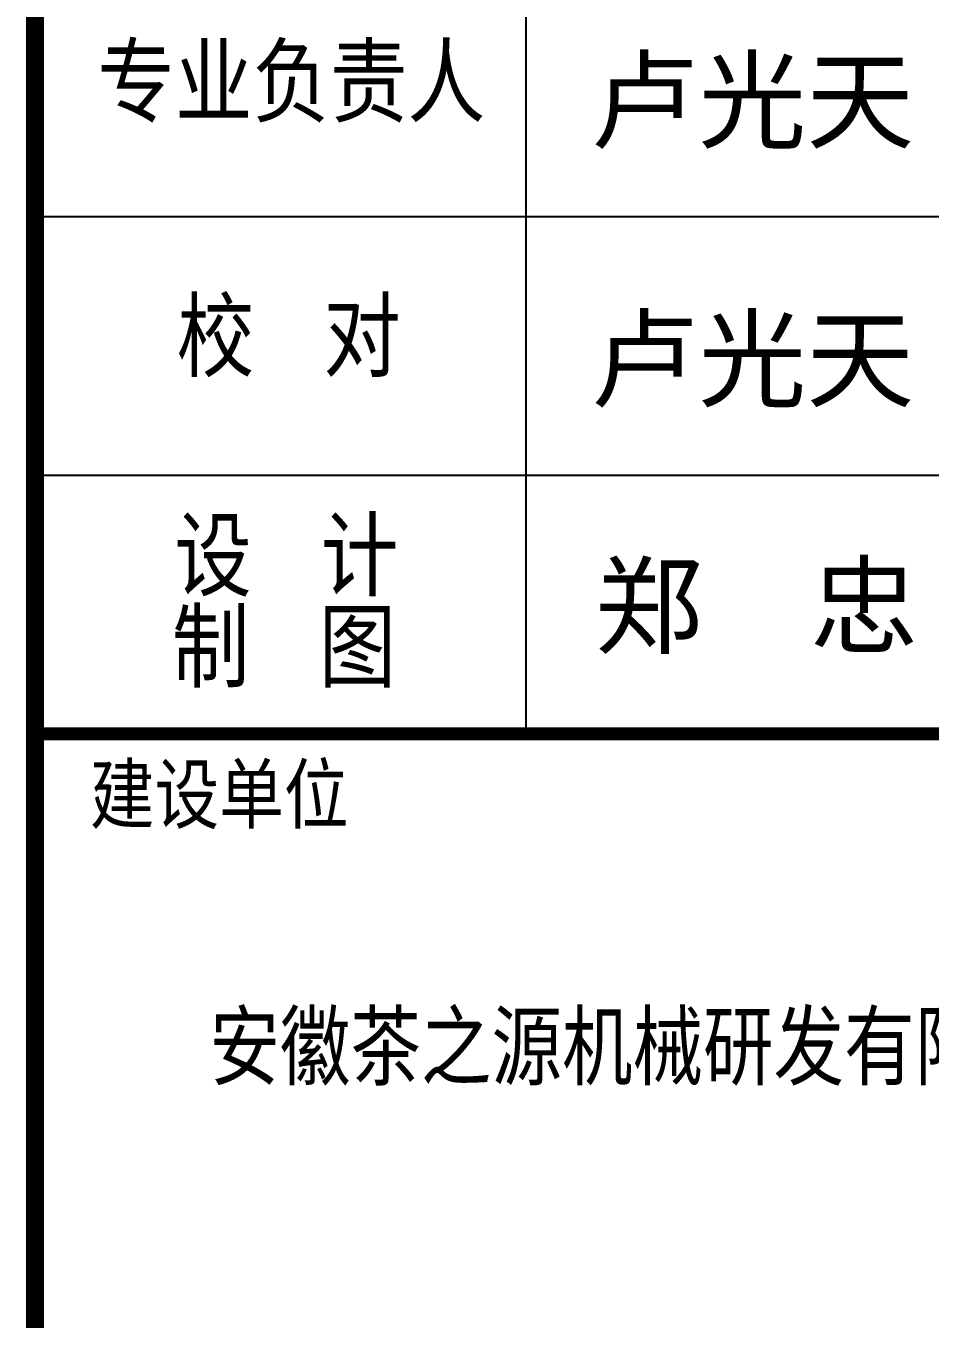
# Model space of a CAD drawing. Extents: x 8844666 to 9156203, y 1662182 to 2655606.
# Drawn here: x 9146400 to 9151647, y 2006933 to 2014434 of the extents above; entities that cross this region are included whole.
import ezdxf
from ezdxf.enums import TextEntityAlignment as Align

# ---------------------------------------------------------------- set-up
doc = ezdxf.new("R2010")
doc.units = 0
doc.header["$LTSCALE"] = 1000
doc.header["$MEASUREMENT"] = 0
doc.layers.get('0').update_dxf_attribs({"linetype": 'CONTINUOUS'})
for name, color, linetype in [('PP-PM-TK', 7, 'CONTINUOUS'), ('PUB_TEXT', 7, 'CONTINUOUS'), ('PUB_TITLE', 4, 'CONTINUOUS'), ('签名', 255, 'CONTINUOUS')]:
    doc.layers.add(name, color=color, linetype=linetype)
doc.styles.add('-黑体', font='')
doc.styles.add('TQ', font='txt.shx', dxfattribs={"width": 0.8, "bigfont": 'hztxt.shx'})
doc.styles.add('仿宋', font='', dxfattribs={"width": 0.8})
doc.styles.get('-黑体').set_extended_font_data('SimSun')
doc.styles.get('仿宋').set_extended_font_data('SimSun')

# ---------------------------------------------------------------- blocks, each defined once
blk = doc.blocks.new('A1-TK')
at = {"layer": 'PP-PM-TK', "color": 4}
for p, q in [((9148150.3, 1813479.9), (9148150.3, 1820479.9)), ((9146250.4, 1815479.9), (9151750.4, 1815479.9)), ((9146250.4, 1814479.9), (9151750.4, 1814479.9))]:
    blk.add_line(p, q, dxfattribs=at)
at = {"layer": 'PP-PM-TK', "color": 4, "const_width": 70}
blk.add_lwpolyline([(9146250.4, 1854615.8), (9151750.4, 1854615.8), (9151750.4, 1797215.8), (9146250.4, 1797215.8)], close=True, dxfattribs=at)
at = {"layer": 'PP-PM-TK', "color": 4}
for const_width in [50, 20]:
    blk.add_lwpolyline([(9146250.4, 1813479.9), (9151750.4, 1813479.9)], dxfattribs=dict(at, const_width=const_width))
at = {"layer": 'PUB_TEXT', "color": 2, "style": 'TQ'}
for s, height, p in [('专业负责人', 300, (9146492.1, 1815843.3)), ('校 对', 300, (9146798.7, 1814859)), ('设 计', 300, (9146789.4, 1814011.3)), ('制 图', 300, (9146780.6, 1813658.4)), ('建设单位', 250, (9146463.2, 1813112.6))]:
    blk.add_text(s, height=height, dxfattribs=at).set_placement(p)
at = {"layer": 'PUB_TITLE', "color": 0, "style": '仿宋', "width": 0.8}
blk.add_text('安徽茶之源机械研发有限责任公司', height=250, dxfattribs=at).set_placement((9148971.2, 1812147.7), align=Align.CENTER)
at = {"layer": '签名', "linetype": 'Continuous', "style": '-黑体'}
for s, p in [('卢光天', (9148399.6, 1815775.4)), ('卢光天', (9148399.6, 1814775.4)), ('郑  忠', (9148416, 1813821.6))]:
    blk.add_text(s, height=306, dxfattribs=at).set_placement(p)

msp = doc.modelspace()

# ---------------------------------------------------------------- block references
at = {"xscale": 1.5, "yscale": 1.5, "zscale": 1.5}
msp.add_blockref('A1-TK', (-4572922.9, -709892.2), dxfattribs=at)

doc.saveas('drawing.dxf')
